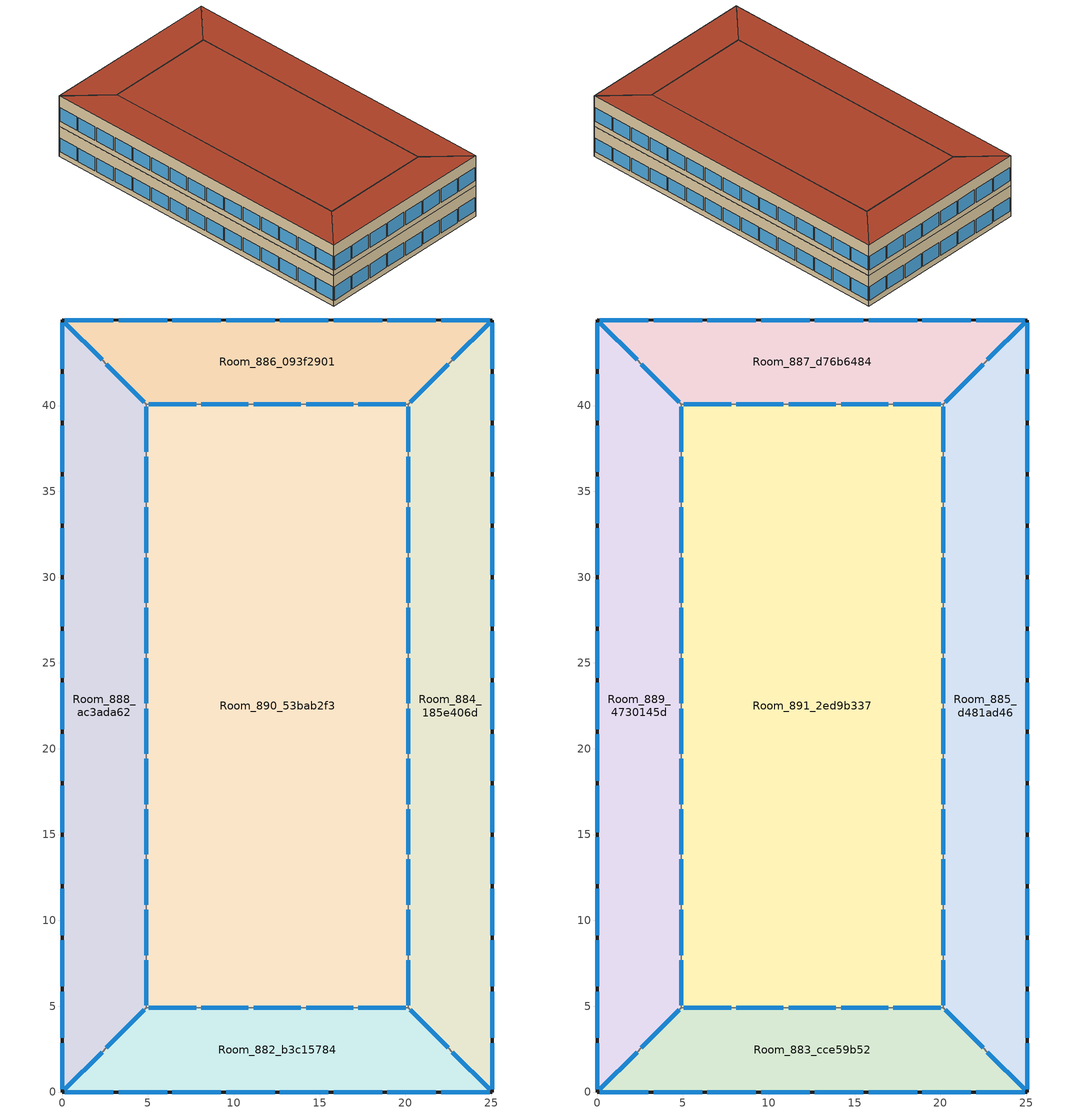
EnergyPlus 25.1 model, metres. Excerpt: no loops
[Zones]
Room_882_b3c15784
 floor ground (ExtSlabCarpet 4in ClimateZone 1-8): 20.16,4.9 25.07,0 0,0 4.9,4.9 z0
 wall outside (AQ_Office_2024_Office  Wall 1980 2005 6A): 0,0 25.07,0 z0:4.5
 wall to Room_890_53bab2f3 (Interior Wall): 20.16,4.9 4.9,4.9 z0:4.5
 wall to Room_888_ac3ada62 (Interior Wall): 4.9,4.9 0,0 z0:4.5
 wall to Room_884_185e406d (Interior Wall): 25.07,0 20.16,4.9 z0:4.5
 window inside (Interior Window): 20.01,4.9 17.26,4.9 / 16.96,4.9 14.21,4.9 / 13.91,4.9 11.16,4.9 / 10.85,4.9 8.11,4.9 / 7.8,4.9 5.06,4.9 / 4.78,4.78 2.57,2.57 / 2.33,2.33 0.12,0.12 / 24.94,0.12 22.74,2.33 / 22.49,2.57 20.29,4.78 z0.8:2.8
 window (Double Glazing 2.96): 0.16,0 2.98,0 / 3.29,0 6.11,0 / 6.42,0 9.24,0 / 9.56,0 12.38,0 / 12.69,0 15.51,0 / 15.82,0 18.64,0 / 18.96,0 21.78,0 / 22.09,0 24.91,0 z0.8:2.8
Room_884_185e406d
 floor ground (ExtSlabCarpet 4in ClimateZone 1-8): 25.07,44.98 25.07,0 20.16,4.9 20.16,40.08 z0
 wall outside (AQ_Office_2024_Office  Wall 1980 2005 6A): 25.07,0 25.07,44.98 z0:4.5
 wall to Room_890_53bab2f3 (Interior Wall): 20.16,40.08 20.16,4.9 z0:4.5
 wall to Room_886_093f2901 (Interior Wall): 25.07,44.98 20.16,40.08 z0:4.5
 window inside (Interior Window): 20.16,39.94 20.16,37.3 / 20.16,37 20.16,34.37 / 20.16,10.62 20.16,7.98 / 20.16,7.69 20.16,5.05 / 20.16,34.07 20.16,31.43 / 20.16,31.14 20.16,28.5 / 20.16,28.21 20.16,25.57 / 20.16,25.28 20.16,22.64 / 20.16,22.35 20.16,19.71 / 20.16,19.41 20.16,16.78 / 20.16,16.48 20.16,13.84 / 20.16,13.55 20.16,10.91 / 24.94,44.86 22.74,42.66 / 22.49,42.41 20.29,40.2 z0.8:2.8
 window (Double Glazing 2.96): 25.07,0.15 25.07,2.85 / 25.07,3.15 25.07,5.85 / 25.07,30.14 25.07,32.84 / 25.07,33.14 25.07,35.84 / 25.07,36.14 25.07,38.84 / 25.07,39.14 25.07,41.84 / 25.07,42.14 25.07,44.83 / 25.07,6.15 25.07,8.85 / 25.07,9.15 25.07,11.85 / 25.07,12.15 25.07,14.84 / 25.07,15.14 25.07,17.84 / 25.07,18.14 25.07,20.84 / 25.07,21.14 25.07,23.84 / 25.07,24.14 25.07,26.84 / 25.07,27.14 25.07,29.84 z0.8:2.8
Room_886_093f2901
 floor ground (ExtSlabCarpet 4in ClimateZone 1-8): 0,44.98 25.07,44.98 20.16,40.08 4.9,40.08 z0
 wall outside (AQ_Office_2024_Office  Wall 1980 2005 6A): 25.07,44.98 0,44.98 z0:4.5
 wall to Room_890_53bab2f3 (Interior Wall): 4.9,40.08 20.16,40.08 z0:4.5
 wall to Room_888_ac3ada62 (Interior Wall): 0,44.98 4.9,40.08 z0:4.5
 window inside (Interior Window): 5.06,40.08 7.8,40.08 / 8.11,40.08 10.85,40.08 / 11.16,40.08 13.91,40.08 / 14.21,40.08 16.96,40.08 / 17.26,40.08 20.01,40.08 / 0.12,44.86 2.33,42.66 / 2.57,42.41 4.78,40.2 z0.8:2.8
 window (Double Glazing 2.96): 24.91,44.98 22.09,44.98 / 21.78,44.98 18.96,44.98 / 18.64,44.98 15.82,44.98 / 15.51,44.98 12.69,44.98 / 12.38,44.98 9.56,44.98 / 9.24,44.98 6.42,44.98 / 6.11,44.98 3.29,44.98 / 2.98,44.98 0.16,44.98 z0.8:2.8
Room_888_ac3ada62
 floor ground (ExtSlabCarpet 4in ClimateZone 1-8): 0,44.98 4.9,40.08 4.9,4.9 0,0 z0
 wall outside (AQ_Office_2024_Office  Wall 1980 2005 6A): 0,44.98 0,0 z0:4.5
 wall to Room_890_53bab2f3 (Interior Wall): 4.9,4.9 4.9,40.08 z0:4.5
 window inside (Interior Window): 4.9,5.05 4.9,7.69 / 4.9,7.98 4.9,10.62 / 4.9,34.37 4.9,37 / 4.9,37.3 4.9,39.94 / 4.9,10.91 4.9,13.55 / 4.9,13.84 4.9,16.48 / 4.9,16.78 4.9,19.41 / 4.9,19.71 4.9,22.35 / 4.9,22.64 4.9,25.28 / 4.9,25.57 4.9,28.21 / 4.9,28.5 4.9,31.14 / 4.9,31.43 4.9,34.07 z0.8:2.8
 window (Double Glazing 2.96): 0,44.83 0,42.14 / 0,41.84 0,39.14 / 0,14.84 0,12.15 / 0,11.85 0,9.15 / 0,8.85 0,6.15 / 0,5.85 0,3.15 / 0,2.85 0,0.15 / 0,38.84 0,36.14 / 0,35.84 0,33.14 / 0,32.84 0,30.14 / 0,29.84 0,27.14 / 0,26.84 0,24.14 / 0,23.84 0,21.14 / 0,20.84 0,18.14 / 0,17.84 0,15.14 z0.8:2.8
Room_890_53bab2f3
 floor ground (ExtSlabCarpet 4in ClimateZone 1-8): 4.9,40.08 20.16,40.08 20.16,4.9 4.9,4.9 z0
Room_883_cce59b52
 floor to Room_882_b3c15784 (Interior Floor): 20.16,4.9 25.07,0 0,0 4.9,4.9 z4.5
 wall outside (AQ_Office_2024_Office  Wall 1980 2005 6A): 0,0 25.07,0 z4.5:9
 wall to Room_891_2ed9b337 (Interior Wall): 20.16,4.9 4.9,4.9 z4.5:9
 wall to Room_889_4730145d (Interior Wall): 4.9,4.9 0,0 z4.5:9
 wall to Room_885_d481ad46 (Interior Wall): 25.07,0 20.16,4.9 z4.5:9
 window inside (Interior Window): 20.01,4.9 17.26,4.9 / 16.96,4.9 14.21,4.9 / 13.91,4.9 11.16,4.9 / 10.85,4.9 8.11,4.9 / 7.8,4.9 5.06,4.9 / 4.78,4.78 2.57,2.57 / 2.33,2.33 0.12,0.12 / 24.94,0.12 22.74,2.33 / 22.49,2.57 20.29,4.78 z5.3:7.3
 window (Double Glazing 2.96): 0.16,0 2.98,0 / 3.29,0 6.11,0 / 6.42,0 9.24,0 / 9.56,0 12.38,0 / 12.69,0 15.51,0 / 15.82,0 18.64,0 / 18.96,0 21.78,0 / 22.09,0 24.91,0 z5.3:7.3
 roof outside (AQ_Office_2024_Office  roof 1980 2005 6A): 25.07,0 20.16,4.9 4.9,4.9 0,0 z9
Room_885_d481ad46
 floor to Room_884_185e406d (Interior Floor): 25.07,44.98 25.07,0 20.16,4.9 20.16,40.08 z4.5
 wall outside (AQ_Office_2024_Office  Wall 1980 2005 6A): 25.07,0 25.07,44.98 z4.5:9
 wall to Room_891_2ed9b337 (Interior Wall): 20.16,40.08 20.16,4.9 z4.5:9
 wall to Room_887_d76b6484 (Interior Wall): 25.07,44.98 20.16,40.08 z4.5:9
 window inside (Interior Window): 20.16,39.94 20.16,37.3 / 20.16,37 20.16,34.37 / 20.16,10.62 20.16,7.98 / 20.16,7.69 20.16,5.05 / 20.16,34.07 20.16,31.43 / 20.16,31.14 20.16,28.5 / 20.16,28.21 20.16,25.57 / 20.16,25.28 20.16,22.64 / 20.16,22.35 20.16,19.71 / 20.16,19.41 20.16,16.78 / 20.16,16.48 20.16,13.84 / 20.16,13.55 20.16,10.91 / 24.94,44.86 22.74,42.66 / 22.49,42.41 20.29,40.2 z5.3:7.3
 window (Double Glazing 2.96): 25.07,0.15 25.07,2.85 / 25.07,3.15 25.07,5.85 / 25.07,30.14 25.07,32.84 / 25.07,33.14 25.07,35.84 / 25.07,36.14 25.07,38.84 / 25.07,39.14 25.07,41.84 / 25.07,42.14 25.07,44.83 / 25.07,6.15 25.07,8.85 / 25.07,9.15 25.07,11.85 / 25.07,12.15 25.07,14.84 / 25.07,15.14 25.07,17.84 / 25.07,18.14 25.07,20.84 / 25.07,21.14 25.07,23.84 / 25.07,24.14 25.07,26.84 / 25.07,27.14 25.07,29.84 z5.3:7.3
 roof outside (AQ_Office_2024_Office  roof 1980 2005 6A): 25.07,0 25.07,44.98 20.16,40.08 20.16,4.9 z9
Room_887_d76b6484
 floor to Room_886_093f2901 (Interior Floor): 25.07,44.98 20.16,40.08 4.9,40.08 0,44.98 z4.5
 wall outside (AQ_Office_2024_Office  Wall 1980 2005 6A): 25.07,44.98 0,44.98 z4.5:9
 wall to Room_891_2ed9b337 (Interior Wall): 4.9,40.08 20.16,40.08 z4.5:9
 wall to Room_889_4730145d (Interior Wall): 0,44.98 4.9,40.08 z4.5:9
 window inside (Interior Window): 5.06,40.08 7.8,40.08 / 8.11,40.08 10.85,40.08 / 11.16,40.08 13.91,40.08 / 14.21,40.08 16.96,40.08 / 17.26,40.08 20.01,40.08 / 0.12,44.86 2.33,42.66 / 2.57,42.41 4.78,40.2 z5.3:7.3
 window (Double Glazing 2.96): 24.91,44.98 22.09,44.98 / 21.78,44.98 18.96,44.98 / 18.64,44.98 15.82,44.98 / 15.51,44.98 12.69,44.98 / 12.38,44.98 9.56,44.98 / 9.24,44.98 6.42,44.98 / 6.11,44.98 3.29,44.98 / 2.98,44.98 0.16,44.98 z5.3:7.3
 roof outside (AQ_Office_2024_Office  roof 1980 2005 6A): 20.16,40.08 25.07,44.98 0,44.98 4.9,40.08 z9
Room_889_4730145d
 floor to Room_888_ac3ada62 (Interior Floor): 0,44.98 4.9,40.08 4.9,4.9 0,0 z4.5
 wall outside (AQ_Office_2024_Office  Wall 1980 2005 6A): 0,44.98 0,0 z4.5:9
 wall to Room_891_2ed9b337 (Interior Wall): 4.9,4.9 4.9,40.08 z4.5:9
 window inside (Interior Window): 4.9,5.05 4.9,7.69 / 4.9,7.98 4.9,10.62 / 4.9,34.37 4.9,37 / 4.9,37.3 4.9,39.94 / 4.9,10.91 4.9,13.55 / 4.9,13.84 4.9,16.48 / 4.9,16.78 4.9,19.41 / 4.9,19.71 4.9,22.35 / 4.9,22.64 4.9,25.28 / 4.9,25.57 4.9,28.21 / 4.9,28.5 4.9,31.14 / 4.9,31.43 4.9,34.07 z5.3:7.3
 window (Double Glazing 2.96): 0,44.83 0,42.14 / 0,41.84 0,39.14 / 0,14.84 0,12.15 / 0,11.85 0,9.15 / 0,8.85 0,6.15 / 0,5.85 0,3.15 / 0,2.85 0,0.15 / 0,38.84 0,36.14 / 0,35.84 0,33.14 / 0,32.84 0,30.14 / 0,29.84 0,27.14 / 0,26.84 0,24.14 / 0,23.84 0,21.14 / 0,20.84 0,18.14 / 0,17.84 0,15.14 z5.3:7.3
 roof outside (AQ_Office_2024_Office  roof 1980 2005 6A): 0,0 4.9,4.9 4.9,40.08 0,44.98 z9
Room_891_2ed9b337
 floor to Room_890_53bab2f3 (Interior Floor): 20.16,40.08 20.16,4.9 4.9,4.9 4.9,40.08 z4.5
 roof outside (AQ_Office_2024_Office  roof 1980 2005 6A): 20.16,4.9 20.16,40.08 4.9,40.08 4.9,4.9 z9
[Building]
1360_rue Ropery (MTL)_212428_Y_2002_low: North Axis {deg}=0; Solar Distribution=FullExteriorWithReflections
[Site:Location]
Montreal-Trudeau Intl AP: Latitude {deg}=45.4706; Longitude {deg}=-73.7408; Time Zone {hr}=-5; Elevation {m}=36; Keep Site Location Information=No
[Site:WaterMainsTemperature]
Calculation Method=CorrelationFromWeatherFile
[SizingPeriod:DesignDay] Day of Month=21; Dry-Bulb Temperature Range Modifier Type=DefaultMultipliers; Rain Indicator=No; Snow Indicator=No; Daylight Saving Time Indicator=No; Begin Environment Reset Mode=FullResetAtBeginEnvironment
Name | Month | Day Type | Maximum Dry-Bulb Temperature {C} | Daily Dry-Bulb Temperature Range {deltaC} | Humidity Condition Type | Wetbulb or DewPoint at Maximum Dry-Bulb {C} | Barometric Pressure {Pa} | Wind Speed {m/s} | Wind Direction {deg} | Solar Model Indicator | ASHRAE Clear Sky Optical Depth for Beam Irradiance (taub) | ASHRAE Clear Sky Optical Depth for Diffuse Irradiance (taud) | Enthalpy at Maximum Dry-Bulb {J/kg} | Sky Clearness
Montreal Int'l Ann Clg .4% Condns DB=>MWB | 7 | SummerDesignDay | 30 | 9.3 | Wetbulb | 22.1 | 100893 | 4.9 | 220 | ASHRAETau | 0.465 | 1.966
Montreal Int'l Ann Clg .4% Condns DP=>MDB | 7 | SummerDesignDay | 26 | 9.3 | Dewpoint | 21.6 | 100893 | 4.9 | 220 | ASHRAETau | 0.465 | 1.966
Montreal Int'l Ann Clg .4% Condns Enth=>MDB | 7 | SummerDesignDay | 28.1 | 9.3 | Enthalpy |  | 100893 | 4.9 | 220 | ASHRAETau | 0.465 | 1.966 | 69300
Montreal Int'l Ann Clg .4% Condns WB=>MDB | 7 | SummerDesignDay | 28.1 | 9.3 | Wetbulb | 23.2 | 100893 | 4.9 | 220 | ASHRAETau | 0.465 | 1.966
Montreal Int'l Ann Htg 99.6% Condns DB | 1 | WinterDesignDay | -23.7 | 0 | Wetbulb | -23.7 | 100893 | 3.9 | 260 | ASHRAEClearSky |  |  |  | 0
Montreal Int'l Ann Htg Wind 99.6% Condns WS=>MCDB | 1 | WinterDesignDay | -5.3 | 0 | Wetbulb | -5.3 | 100893 | 12.9 | 260 | ASHRAEClearSky |  |  |  | 0
Montreal Int'l Ann Hum_n 99.6% Condns DP=>MCDB | 1 | WinterDesignDay | -23 | 0 | Dewpoint | -30.5 | 100893 | 3.9 | 260 | ASHRAEClearSky |  |  |  | 0
Montreal Int'l Cooling Design Day 0.4% Condns DB=>MWB | 7 | SummerDesignDay | 29.4 | 9.7 | Wetbulb | 22.7 | 101099 | 4.8 | 228 | ASHRAEClearSky |  |  |  | 1
Montreal Int'l Heating Design Day 99.6% Condns DB | 1 | WinterDesignDay | -22.8 | 0 | Wetbulb | -22.8 | 101099 | 3.6 | 294 | ASHRAEClearSky |  |  |  | 0
[Material]
Name | Roughness | Thickness {m} | Conductivity {W/m-K} | Density {kg/m3} | Specific Heat {J/kg-K} | Thermal Absorptance | Solar Absorptance | Visible Absorptance
AQNC2024built-up roofing 1 | MediumRough | 0.1 | 0.162 | 1121 | 1470 | 0.7 | 0.7 | 0.7
AQNC2024concrete blocks | MediumRough | 0.2 | 1.1 | 800 | 920 | 0.7 | 0.7 | 0.7
AQNC2024expanded polystyrene type I 15 cm 1 | MediumRough | 0.15 | 0.0385 | 15 | 1500 | 0.7 | 0.7 | 0.7
AQNC2024expanded polystyrene type I 5 cm 1 | MediumRough | 0.05 | 0.0385 | 15 | 1500 | 0.7 | 0.7 | 0.7
AQNC2024gypsum board | MediumRough | 0.1 | 0.159 | 800 | 1090 | 0.7 | 0.7 | 0.7
F16 Acoustic tile | MediumSmooth | 0.0191 | 0.06 | 368 | 590 | 0.9 | 0.3 | 0.3
G01a 19mm gypsum board | MediumSmooth | 0.019 | 0.16 | 800 | 1090 | 0.9 | 0.4 | 0.4
M11 100mm lightweight concrete | MediumRough | 0.1016 | 0.53 | 1280 | 840 | 0.9 | 0.5 | 0.5
MAT-CC05 4 HW CONCRETE | Rough | 0.1016 | 1.311 | 2240 | 836.8 | 0.9 | 0.85 | 0.85
[Material:AirGap]
Name | Thermal Resistance {m2-K/W}
F04 Wall air space resistance | 0.15
F05 Ceiling air space resistance | 0.18
[Material:NoMass]
CP02 CARPET PAD: Roughness=Smooth; Thermal Resistance {m2-K/W}=0.1; Thermal Absorptance=0.9; Solar Absorptance=0.8; Visible Absorptance=0.8
[WindowMaterial:Glazing]
Clear 3mm: Optical Data Type=SpectralAverage; Thickness {m}=0.003; Solar Transmittance at Normal Incidence=0.837; Front Side Solar Reflectance at Normal Incidence=0.075; Back Side Solar Reflectance at Normal Incidence=0; Visible Transmittance at Normal Incidence=0.898; Front Side Visible Reflectance at Normal Incidence=0.081; Back Side Visible Reflectance at Normal Incidence=0; Infrared Transmittance at Normal Incidence=0; Front Side Infrared Hemispherical Emissivity=0.84; Back Side Infrared Hemispherical Emissivity=0.84; Conductivity {W/m-K}=0.9; Dirt Correction Factor for Solar and Visible Transmittance=1; Solar Diffusing=No
[WindowMaterial:SimpleGlazingSystem]
Double glazing good office: U-Factor {W/m2-K}=2.96; Solar Heat Gain Coefficient=0.4
[Construction]
AQ_Office_2024_Office  roof 1980 2005 6A: AQNC2024built-up roofing 1, AQNC2024expanded polystyrene type I 15 cm 1
AQ_Office_2024_Office  Wall 1980 2005 6A: AQNC2024concrete blocks, AQNC2024expanded polystyrene type I 5 cm 1, AQNC2024gypsum board
Double Glazing 2.96: Double glazing good office
ExtSlabCarpet 4in ClimateZone 1-8: MAT-CC05 4 HW CONCRETE, CP02 CARPET PAD
Interior Floor; Interior Floor 1: F16 Acoustic tile, F05 Ceiling air space resistance, M11 100mm lightweight concrete
Interior Wall: G01a 19mm gypsum board, F04 Wall air space resistance, G01a 19mm gypsum board
Interior Window: Clear 3mm
[Zone] Multiplier=1; Ceiling Height {m}=4.5; Part of Total Floor Area=Yes
Name | Volume {m3}
Room_882_b3c15784; Room_883_cce59b52; Room_886_093f2901; Room_887_d76b6484 | 444.823
Room_884_185e406d; Room_885_d481ad46; Room_888_ac3ada62; Room_889_4730145d | 884.258
Room_890_53bab2f3; Room_891_2ed9b337 | 2415.9
[Space] Space Type=MediumOffice Building
Name | Zone
Room_882_b3c15784_Space | Room_882_b3c15784
Room_883_cce59b52_Space | Room_883_cce59b52
Room_884_185e406d_Space | Room_884_185e406d
Room_885_d481ad46_Space | Room_885_d481ad46
Room_886_093f2901_Space | Room_886_093f2901
Room_887_d76b6484_Space | Room_887_d76b6484
Room_888_ac3ada62_Space | Room_888_ac3ada62
Room_889_4730145d_Space | Room_889_4730145d
Room_890_53bab2f3_Space | Room_890_53bab2f3
Room_891_2ed9b337_Space | Room_891_2ed9b337
[SpaceList]
MediumOffice Building: Room_885_d481ad46_Space, Room_882_b3c15784_Space, Room_888_ac3ada62_Space, Room_886_093f2901_Space, Room_883_cce59b52_Space, Room_884_185e406d_Space, Room_887_d76b6484_Space, Room_889_4730145d_Space, Room_890_53bab2f3_Space, Room_891_2ed9b337_Space
[InternalMass] Construction=Interior Floor 1
Name | Zone or ZoneList | Space or SpaceList | Surface Area {m2}
Room_885_d481ad46_Space Internal Mass 1 | Room_885_d481ad46 | Room_885_d481ad46_Space | 786.007
Room_882_b3c15784_Space Internal Mass 1 | Room_882_b3c15784 | Room_882_b3c15784_Space | 395.398
Room_888_ac3ada62_Space Internal Mass 1 | Room_888_ac3ada62 | Room_888_ac3ada62_Space | 786.007
Room_886_093f2901_Space Internal Mass 1 | Room_886_093f2901 | Room_886_093f2901_Space | 395.398
Room_883_cce59b52_Space Internal Mass 1 | Room_883_cce59b52 | Room_883_cce59b52_Space | 395.398
Room_884_185e406d_Space Internal Mass 1 | Room_884_185e406d | Room_884_185e406d_Space | 786.007
Room_887_d76b6484_Space Internal Mass 1 | Room_887_d76b6484 | Room_887_d76b6484_Space | 395.398
Room_889_4730145d_Space Internal Mass 1 | Room_889_4730145d | Room_889_4730145d_Space | 786.007
Room_890_53bab2f3_Space Internal Mass 1 | Room_890_53bab2f3 | Room_890_53bab2f3_Space | 2147.47
Room_891_2ed9b337_Space Internal Mass 1 | Room_891_2ed9b337 | Room_891_2ed9b337_Space | 2147.47
[Lights]
MediumOffice Building_Lighting: Zone or ZoneList or Space or SpaceList=MediumOffice Building; Schedule=NECB-A-Lighting; Design Level Calculation Method=Watts/Area; Watts per Floor Area {W/m2}=10.8; Return Air Fraction=0; Fraction Radiant=0.7; Fraction Visible=0.2; Fraction Replaceable=1
[People]
MediumOffice Building_People: Zone or ZoneList or Space or SpaceList=MediumOffice Building; Number of People Schedule=NECB-A-Occupancy; Number of People Calculation Method=People/Area; People per Floor Area {person/m2}=0.04; Fraction Radiant=0.3; Activity Level Schedule=MediumOffice Building_People_Act Schedule
[ElectricEquipment]
MediumOffice Building_Electric Equipment 20.0 percent reduction: Zone or ZoneList or Space or SpaceList=MediumOffice Building; Schedule=NECB-A-Electric-Equipment; Design Level Calculation Method=Watts/Area; Watts per Floor Area {W/m2}=6.96; Fraction Latent=0; Fraction Radiant=0.5; Fraction Lost=0
[ZoneInfiltration:DesignFlowRate] Design Flow Rate Calculation Method=Flow/ExteriorArea; Flow Rate per Exterior Surface Area {m3/s-m2}=0.000206641; Velocity Term Coefficient=0; Density Basis=Outdoor
Name | Zone or ZoneList or Space or SpaceList | Schedule | Constant Term Coefficient | Temperature Term Coefficient | Velocity Squared Term Coefficient
Room_882_b3c15784_Space HVAC Off Infiltration | Room_882_b3c15784_Space | Infiltration HVAC Off Schedule | 0 | 0.0139 | 0.0264
Room_882_b3c15784_Space HVAC On Infiltration | Room_882_b3c15784_Space | Infiltration HVAC On Schedule | -0.0382 | 0.0042 | 0.0206
Room_883_cce59b52_Space HVAC Off Infiltration | Room_883_cce59b52_Space | Infiltration HVAC Off Schedule | 0 | 0.0139 | 0.0264
Room_883_cce59b52_Space HVAC On Infiltration | Room_883_cce59b52_Space | Infiltration HVAC On Schedule | -0.0382 | 0.0042 | 0.0206
Room_884_185e406d_Space HVAC Off Infiltration | Room_884_185e406d_Space | Infiltration HVAC Off Schedule | 0 | 0.0139 | 0.0264
Room_884_185e406d_Space HVAC On Infiltration | Room_884_185e406d_Space | Infiltration HVAC On Schedule | -0.0382 | 0.0042 | 0.0206
Room_885_d481ad46_Space HVAC Off Infiltration | Room_885_d481ad46_Space | Infiltration HVAC Off Schedule | 0 | 0.0139 | 0.0264
Room_885_d481ad46_Space HVAC On Infiltration | Room_885_d481ad46_Space | Infiltration HVAC On Schedule | -0.0382 | 0.0042 | 0.0206
Room_886_093f2901_Space HVAC Off Infiltration | Room_886_093f2901_Space | Infiltration HVAC Off Schedule | 0 | 0.0139 | 0.0264
Room_886_093f2901_Space HVAC On Infiltration | Room_886_093f2901_Space | Infiltration HVAC On Schedule | -0.0382 | 0.0042 | 0.0206
Room_887_d76b6484_Space HVAC Off Infiltration | Room_887_d76b6484_Space | Infiltration HVAC Off Schedule | 0 | 0.0139 | 0.0264
Room_887_d76b6484_Space HVAC On Infiltration | Room_887_d76b6484_Space | Infiltration HVAC On Schedule | -0.0382 | 0.0042 | 0.0206
Room_888_ac3ada62_Space HVAC Off Infiltration | Room_888_ac3ada62_Space | Infiltration HVAC Off Schedule | 0 | 0.0139 | 0.0264
Room_888_ac3ada62_Space HVAC On Infiltration | Room_888_ac3ada62_Space | Infiltration HVAC On Schedule | -0.0382 | 0.0042 | 0.0206
Room_889_4730145d_Space HVAC Off Infiltration | Room_889_4730145d_Space | Infiltration HVAC Off Schedule | 0 | 0.0139 | 0.0264
Room_889_4730145d_Space HVAC On Infiltration | Room_889_4730145d_Space | Infiltration HVAC On Schedule | -0.0382 | 0.0042 | 0.0206
Room_891_2ed9b337_Space HVAC Off Infiltration | Room_891_2ed9b337_Space | Infiltration HVAC Off Schedule | 0 | 0.0139 | 0.0264
Room_891_2ed9b337_Space HVAC On Infiltration | Room_891_2ed9b337_Space | Infiltration HVAC On Schedule | -0.0382 | 0.0042 | 0.0206
[AvailabilityManager:NightCycle]
Availability Manager Night Cycle 1: Applicability Schedule=NECB-A-Occupancy; Fan Schedule=Always On Modified Mahmoud; Control Type=CycleOnAny; Thermostat Tolerance {deltaC}=1; Cycling Run Time Control Type=FixedRunTime; Cycling Run Time {s}=3600
[Schedule:Day:Interval]
Schedule Day 38: No, 05:00, 0.934784, 17:00, 0.938737, 18:00, 0.934784, 24:00, 0.93676
NECB-A-Lighting_Default: No, 07:00, 0.86995, 08:00, 0.873465, 09:00, 0.889282, 17:00, 0.9, 18:00, 0.8, 19:00, 0.5, 21:00, 0.3, 23:00, 0.1, 24:00, 0.05
NECB-A-Lighting_Hol 1: No, 24:00, 0.05
Schedule Day 25; Schedule Day 24; NECB-A-Occupancy_Hol 1: No, 24:00, 0
Schedule Day 23: No, 07:00, 0, 08:00, 0.1, 09:00, 0.7, 12:00, 0.9, 14:00, 0.5, 17:00, 0.9, 18:00, 0.7, 19:00, 0.3, 23:00, 0.1, 24:00, 0
NECB-A-Occupancy_Default: No, 03:00, 0.0334143, 04:00, 0.896312, 09:00, 0.892797, 12:00, 0.9, 14:00, 0.530767, 17:00, 0.9, 18:00, 0.62391, 19:00, 0.437623, 23:00, 0.089652, 24:00, 0
MediumOffice Building_People_Act Schedule_Sunday; MediumOffice Building_People_Act Schedule_SmrDsn 1; MediumOffice Building_People_Act Schedule_WntrDsn 1; MediumOffice Building_People_Act Schedule_Hol 1: No, 24:00, 120
Schedule Day 29; Schedule Day 42: No, 07:00, 0.889331, 19:00, 0.924903, 24:00, 0.895259
NECB-A-Electric-Equipment_Default: No, 07:00, 0.655544, 08:00, 0.903341, 09:00, 0.899827, 18:00, 0.9, 24:00, 0.673118
NECB-A-Electric-Equipment_Hol 1: No, 24:00, 0.2
Always On_Day Schedule 1; Always On_Day Schedule 10; Always On_Day Schedule 11; Always On_Day Schedule 13: No, 04:00, 0, 05:00, 0.724084, 18:00, 1, 19:00, 0.848861, 24:00, 0
Always On_Day Schedule 12; Always On_Day Schedule 14; Always On_Day Schedule 3; Always On_Day Schedule 8: No, 04:00, 0, 05:00, 0, 18:00, 0, 19:00, 0, 24:00, 0
Infiltration HVAC Off Schedule Default Day Schedule; Infiltration HVAC Off Schedule Schedule Day 0 1; Infiltration HVAC Off Schedule Summer Design Day Schedule 1; Infiltration HVAC Off Schedule Winter Design Day Schedule 1: No, 04:00, 1, 05:00, 0, 18:00, 0, 19:00, 0, 24:00, 1
Infiltration HVAC Off Schedule Schedule Day 2: No, 04:00, 1, 05:00, 1, 18:00, 1, 19:00, 1, 24:00, 1
[Schedule:Week:Daily]
NECB-A-Lighting Week Rule - Jan1-Dec31: Schedule Day 38, Schedule Day 38, Schedule Day 38, Schedule Day 38, Schedule Day 38, Schedule Day 38, Schedule Day 38, NECB-A-Lighting_Hol 1, NECB-A-Lighting_Default, NECB-A-Lighting_Default, NECB-A-Lighting_Default, NECB-A-Lighting_Default
NECB-A-Occupancy Week Rule - Jan1-Dec31: Schedule Day 25, Schedule Day 23, Schedule Day 23, Schedule Day 23, Schedule Day 23, Schedule Day 23, Schedule Day 24, NECB-A-Occupancy_Hol 1, NECB-A-Occupancy_Default, NECB-A-Occupancy_Default, NECB-A-Occupancy_Default, NECB-A-Occupancy_Default
MediumOffice Building_People_Act Schedule Week Rule - Jan1-Dec31: MediumOffice Building_People_Act Schedule_Sunday, MediumOffice Building_People_Act Schedule_Sunday, MediumOffice Building_People_Act Schedule_Sunday, MediumOffice Building_People_Act Schedule_Sunday, MediumOffice Building_People_Act Schedule_Sunday, MediumOffice Building_People_Act Schedule_Sunday, MediumOffice Building_People_Act Schedule_Sunday, MediumOffice Building_People_Act Schedule_Hol 1, MediumOffice Building_People_Act Schedule_SmrDsn 1, MediumOffice Building_People_Act Schedule_WntrDsn 1, MediumOffice Building_People_Act Schedule_Sunday, MediumOffice Building_People_Act Schedule_Sunday
NECB-A-Electric-Equipment Week Rule - Jan1-Dec31: Schedule Day 29, Schedule Day 42, Schedule Day 42, Schedule Day 42, Schedule Day 42, Schedule Day 42, Schedule Day 29, NECB-A-Electric-Equipment_Hol 1, NECB-A-Electric-Equipment_Default, NECB-A-Electric-Equipment_Default, NECB-A-Electric-Equipment_Default, NECB-A-Electric-Equipment_Default
Always On Modified Mahmoud Week Rule - Jan1-Dec31: Always On_Day Schedule 8, Always On_Day Schedule 10, Always On_Day Schedule 10, Always On_Day Schedule 10, Always On_Day Schedule 10, Always On_Day Schedule 10, Always On_Day Schedule 8, Always On_Day Schedule 3, Always On_Day Schedule 1, Always On_Day Schedule 1, Always On_Day Schedule 1, Always On_Day Schedule 1
Infiltration HVAC Off Schedule Week Rule - Jan1-Dec31: Infiltration HVAC Off Schedule Schedule Day 2, Infiltration HVAC Off Schedule Schedule Day 0 1, Infiltration HVAC Off Schedule Schedule Day 0 1, Infiltration HVAC Off Schedule Schedule Day 0 1, Infiltration HVAC Off Schedule Schedule Day 0 1, Infiltration HVAC Off Schedule Schedule Day 0 1, Infiltration HVAC Off Schedule Schedule Day 2, Infiltration HVAC Off Schedule Default Day Schedule, Infiltration HVAC Off Schedule Summer Design Day Schedule 1, Infiltration HVAC Off Schedule Winter Design Day Schedule 1, Infiltration HVAC Off Schedule Default Day Schedule, Infiltration HVAC Off Schedule Default Day Schedule
Infiltration HVAC On Schedule Week Rule - Jan1-Dec31: Always On_Day Schedule 14, Always On_Day Schedule 13, Always On_Day Schedule 13, Always On_Day Schedule 13, Always On_Day Schedule 13, Always On_Day Schedule 13, Always On_Day Schedule 14, Always On_Day Schedule 12, Always On_Day Schedule 11, Always On_Day Schedule 11, Always On_Day Schedule 11, Always On_Day Schedule 11
[Schedule:Year]
NECB-A-Lighting: NECB-A-Lighting Week Rule - Jan1-Dec31, 1, 1, 12, 31
NECB-A-Occupancy: NECB-A-Occupancy Week Rule - Jan1-Dec31, 1, 1, 12, 31
MediumOffice Building_People_Act Schedule: MediumOffice Building_People_Act Schedule Week Rule - Jan1-Dec31, 1, 1, 12, 31
NECB-A-Electric-Equipment: NECB-A-Electric-Equipment Week Rule - Jan1-Dec31, 1, 1, 12, 31
Always On Modified Mahmoud: Always On Modified Mahmoud Week Rule - Jan1-Dec31, 1, 1, 12, 31
Infiltration HVAC Off Schedule: Infiltration HVAC Off Schedule Week Rule - Jan1-Dec31, 1, 1, 12, 31
Infiltration HVAC On Schedule: Infiltration HVAC On Schedule Week Rule - Jan1-Dec31, 1, 1, 12, 31
